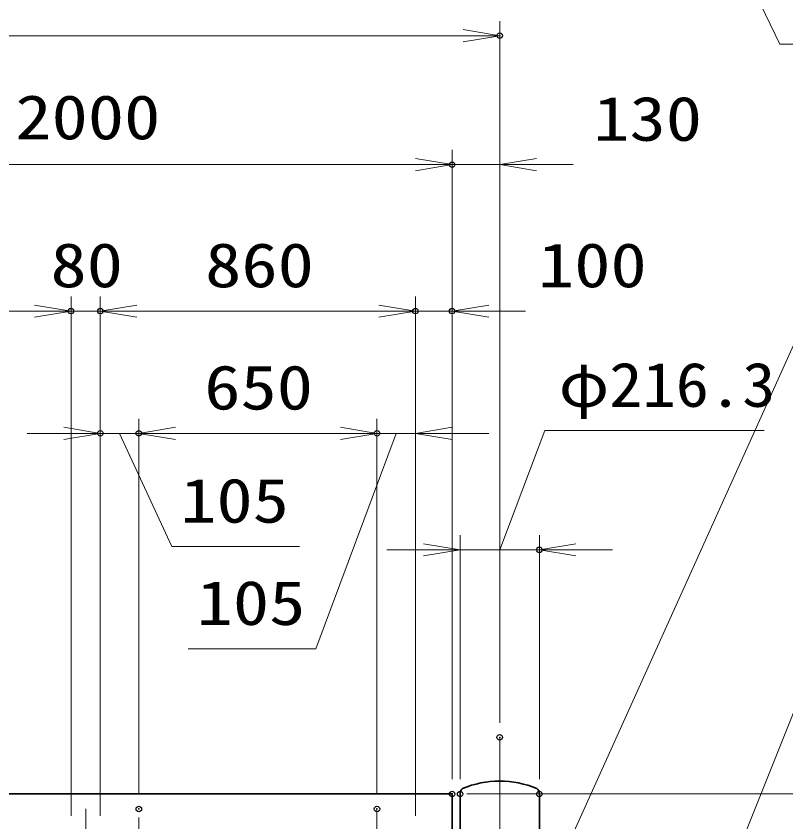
# Model space of a CAD drawing. Units: millimetres at full size. Extents: x -11880 to 11880, y -8400 to 8400.
# Drawn here: x 3204 to 5305, y 1070 to 3271 of the extents above; entities that cross this region are included whole.
import ezdxf
from ezdxf.enums import TextEntityAlignment as Align

# ---------------------------------------------------------------- set-up
doc = ezdxf.new("R2010")
doc.units = ezdxf.units.MM
doc.header["$LTSCALE"] = 30
doc.header["$PDMODE"] = 32
doc.header["$PDSIZE"] = 15
doc.linetypes.add('USER1', pattern=[18, 12, -1.5, 3, -1.5])
for name, color, linetype, lineweight in [('0-1_外形線', 7, 'Continuous', 35), ('0-2_軸線', 200, 'USER1', 15), ('0-4_寸法線', 4, 'Continuous', 18), ('0-5_0', 7, 'Continuous', 18)]:
    doc.layers.add(name, color=color, linetype=linetype, lineweight=lineweight)
doc.layers.add('0-6_Defpoints', color=7, linetype='Continuous')
doc.styles.add('ＭＳ ゴシック', font='')
doc.styles.get('ＭＳ ゴシック').set_extended_font_data('MS Gothic')

# ---------------------------------------------------------------- blocks, each defined once
blk = doc.blocks.new('_Open')
at = {"layer": '0-5_0', "color": 4}
blk.add_line((-30, 5), (0, 0), dxfattribs=at)
blk.add_lwpolyline([(-30, -5), (0, 0), (-30, 0)], dxfattribs=at)
blk = doc.blocks.new('S282')
at = {"layer": '0-4_寸法線'}
blk.add_lwpolyline([(11285367.3, 80406376.8), (11231400.9, 80406376.8), (11212617.2, 80445283.7), (11211312.8, 80447985.4)], dxfattribs=at)
blk = doc.blocks.new('S284')
at = {"layer": '0-4_寸法線'}
for points in [[(11268486.7, 80374664.6), (11241736.3, 80374664.6), (11209486.5, 80293985.2), (11208373, 80291199.5)], [(11209022.3, 80294170.8), (11208373, 80291199.5), (11209950.8, 80293799.6)]]:
    blk.add_lwpolyline(points, dxfattribs=at)
at = {"layer": '0-4_寸法線', "color": 254, "style": 'ＭＳ ゴシック'}
for s, width, p in [('ベースリング', 0.75, (11245936.3, 80382365.2)), ('SS400 19t', 1.15, (11245504.3, 80376065.2))]:
    blk.add_text(s, height=3637, dxfattribs=dict(at, width=width)).set_placement(p, align=Align.BOTTOM_LEFT)
blk = doc.blocks.new('S286')
at = {"layer": '0-4_寸法線'}
for points in [[(11269022.5, 80389560), (11236051.3, 80389560), (11213014.8, 80338517.8), (11211780.7, 80335783.4)], [(11212559.1, 80338723.5), (11211780.7, 80335783.4), (11213470.6, 80338312.1)]]:
    blk.add_lwpolyline(points, dxfattribs=at)
at = {"layer": '0-4_寸法線', "color": 254, "style": 'ＭＳ ゴシック'}
for s, width, p in [('回転柱 STK400', 0.95, (11240060.3, 80397260.6)), ('φ216.3×4.5t', 1.05, (11239819.3, 80390960.6))]:
    blk.add_text(s, height=3637, dxfattribs=dict(at, width=width)).set_placement(p, align=Align.BOTTOM_LEFT)

msp = doc.modelspace()

# ---------------------------------------------------------------- linework, layer by layer
at = {"layer": '0-1_外形線'}
for p, q in [((4393.88, 1146.63), (2393.88, 1146.63)), ((4393.88, 1146.63), (4393.88, 1046.63)), ((4415.73, 1146.63), (4415.73, -628.37)), ((4632.03, -628.37), (4632.03, 1146.63))]:
    msp.add_line(p, q, dxfattribs=at)
for centre, radius, start, end in [((4523.88, 914.68), 266.94, 67.67999, 112.32001), ((4435.73, 1146.63), 20, 131.40962, 180), ((4612.03, 1146.63), 20, 0, 48.59038)]:
    msp.add_arc(centre, radius, start, end, dxfattribs=at)
at = {"layer": '0-2_軸線'}
for p, q in [((4523.88, 1301.2), (4523.88, -1532.84)), ((3393.88, 1105.63), (3393.88, -492.37)), ((3538.88, -492.37), (3538.88, 1105.63)), ((4188.88, 1105.63), (4188.88, -492.37))]:
    msp.add_line(p, q, dxfattribs=at)
at = {"layer": '0-4_寸法線'}
for p, q in [((4523.88, 1341.2), (4523.88, 3257.2)), ((2270.88, 3217.2), (4523.88, 3217.2)), ((4393.88, 1186.63), (4393.88, 2905.19)), ((4393.88, 1186.63), (4393.88, 2905.19)), ((4523.88, 1341.2), (4523.88, 2905.19)), ((2393.88, 2865.19), (4393.88, 2865.19)), ((4293.88, 2865.19), (4193.88, 2865.19)), ((4523.88, 2865.19), (4393.88, 2865.19)), ((4623.88, 2865.19), (4723.88, 2865.19)), ((3353.88, 1086.63), (3353.88, 2505.19)), ((3353.88, 1086.63), (3353.88, 2505.19)), ((3433.88, 1086.63), (3433.88, 2505.19)), ((3433.88, 1086.63), (3433.88, 2505.19)), ((4293.88, 1086.63), (4293.88, 2505.19)), ((4293.88, 1086.63), (4293.88, 2505.19)), ((4393.88, 1186.63), (4393.88, 2505.19)), ((2493.88, 2465.19), (3353.88, 2465.19)), ((3253.88, 2465.19), (3153.88, 2465.19)), ((3353.88, 2465.19), (3433.88, 2465.19)), ((3433.88, 2465.19), (4293.88, 2465.19)), ((3533.88, 2465.19), (3633.88, 2465.19)), ((4193.88, 2465.19), (4093.88, 2465.19)), ((4293.88, 2465.19), (4393.88, 2465.19)), ((4493.88, 2465.19), (4593.88, 2465.19)), ((3433.88, 1086.63), (3433.88, 2171.37)), ((3538.88, 1145.63), (3538.88, 2171.37)), ((3538.88, 1145.63), (3538.88, 2171.37)), ((4188.88, 1145.63), (4188.88, 2171.37)), ((4188.88, 1145.63), (4188.88, 2171.37)), ((4293.88, 1086.63), (4293.88, 2171.37)), ((3333.88, 2131.37), (3233.88, 2131.37)), ((3538.88, 2131.37), (3433.88, 2131.37)), ((4188.88, 2131.37), (3538.88, 2131.37)), ((3638.88, 2131.37), (3738.88, 2131.37)), ((4088.88, 2131.37), (3988.88, 2131.37)), ((4293.88, 2131.37), (4188.88, 2131.37)), ((4393.88, 2131.37), (4493.88, 2131.37)), ((4415.73, 1186.63), (4415.73, 1853.25)), ((4632.03, 1186.63), (4632.03, 1853.25)), ((4315.73, 1813.25), (4215.73, 1813.25)), ((4415.73, 1813.25), (4632.03, 1813.25)), ((4732.03, 1813.25), (4832.03, 1813.25)), ((4433.88, 1146.63), (6361.1, 1146.63)), ((4433.88, 1146.63), (6761.1, 1146.63)), ((4433.88, 1146.63), (7161.1, 1146.63))]:
    msp.add_line(p, q, dxfattribs=at)
for points in [[(4523.88, 1813.25), (4647.31, 2138.71), (5245.71, 2138.71)], [(3486.38, 2131.37), (3628.67, 1822.37), (3977.47, 1822.37)], [(4241.38, 2131.37), (4022.39, 1542.99), (3673.59, 1542.99)]]:
    msp.add_lwpolyline(points, dxfattribs=at)
at = {"layer": '0-6_Defpoints'}
for p in [(4523.88, 3217.2), (4393.88, 2865.19), (3353.88, 2465.19), (3433.88, 2465.19), (4293.88, 2465.19), (4393.88, 2465.19), (3433.88, 2131.37), (3538.88, 2131.37), (4188.88, 2131.37), (4632.03, 1813.25), (4523.88, 1301.2), (4393.88, 1146.63), (4393.88, 1146.63), (4415.73, 1146.63), (4632.03, 1146.63), (3538.88, 1105.63), (4188.88, 1105.63)]:
    msp.add_point(p, dxfattribs=at)

# ---------------------------------------------------------------- block references
at = {"layer": '0-4_寸法線'}
for name, p, xscale, yscale in [('S282', (-369091.3, -2677017.73), 0.03333333, 0.03333333), ('_Open', (4523.88, 3217.2), 3.333333, 3.333333), ('S286', (-369091.3, -2677017.73), 0.03333333, 0.03333333), ('_Open', (4393.88, 2865.19), 3.333333, 3.333333), ('_Open', (4393.88, 2865.19), 3.333333, 3.333333), ('S284', (-369091.3, -2677017.73), 0.03333333, 0.03333333), ('_Open', (3353.88, 2465.19), 3.333333, 3.333333), ('_Open', (3353.88, 2465.19), 3.333333, 3.333333), ('_Open', (4293.88, 2465.19), 3.333333, 3.333333), ('_Open', (4293.88, 2465.19), 3.333333, 3.333333), ('_Open', (3433.88, 2131.37), 3.333333, 3.333333), ('_Open', (4188.88, 2131.37), 3.333333, 3.333333), ('_Open', (4188.88, 2131.37), 3.333333, 3.333333), ('_Open', (4415.73, 1813.25), 3.333333, 3.333333)]:
    msp.add_blockref(name, p, dxfattribs=dict(at, xscale=xscale, yscale=yscale))
at = {"layer": '0-4_寸法線', "xscale": 3.333333, "yscale": 3.333333, "rotation": 180}
for p in [(4523.88, 2865.19), (3433.88, 2465.19), (3433.88, 2465.19), (4393.88, 2465.19), (3538.88, 2131.37), (3538.88, 2131.37), (4293.88, 2131.37), (4632.03, 1813.25)]:
    msp.add_blockref('_Open', p, dxfattribs=at)

# ---------------------------------------------------------------- texts
at = {"layer": '0-4_寸法線', "color": 254, "style": 'ＭＳ ゴシック'}
for s, width, p in [('2000', 1.2, (3201.88, 2897.87)), ('130', 1.2, (4779.21, 2893.87)), ('80', 1.2, (3297.88, 2493.87)), ('860', 1.2, (3719.88, 2493.87)), ('100', 1.2, (4628.28, 2493.87)), ('650', 1.2, (3717.48, 2160.06)), ('φ216.3', 1.1, (4684.91, 2167.4)), ('105', 1.2, (3651.87, 1851.05)), ('105', 1.2, (3696.79, 1571.67))]:
    msp.add_text(s, height=121.2, dxfattribs=dict(at, width=width)).set_placement(p, align=Align.BOTTOM_LEFT)

doc.saveas('drawing.dxf')
